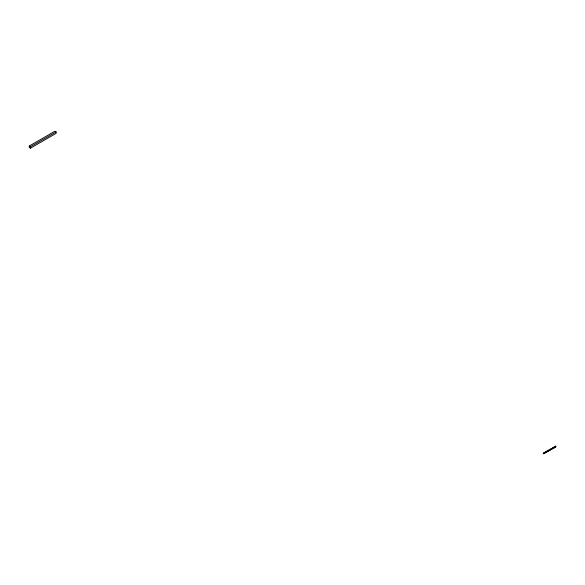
<?xml version="1.0" encoding="UTF-8"?>
<svg xmlns="http://www.w3.org/2000/svg" width="585" height="585" viewBox="0 0 585 585"><rect width="100%" height="100%" fill="white"/><g stroke="black" fill="none" stroke-linecap="round" stroke-linejoin="round"><path stroke-width="0.88" d="M29.25 146.031L54.873 131.237L56.109 131.947L56.109 133.373L30.478 148.166L29.25 147.457L29.25 146.031L30.478 146.74L56.109 131.947M543.246 453.221L555.75 446.209L555.75 446.925L543.86 453.572A0.87 0.505 -60 0 1 543.246 453.221L543.428 453.324A0.87 0.505 -60 0 0 544.043 453.682M543.428 453.324L555.75 446.209M543.86 453.572L555.75 446.925M555.567 446.106L555.567 446.816M30.478 146.74L30.478 148.166"/></g></svg>
